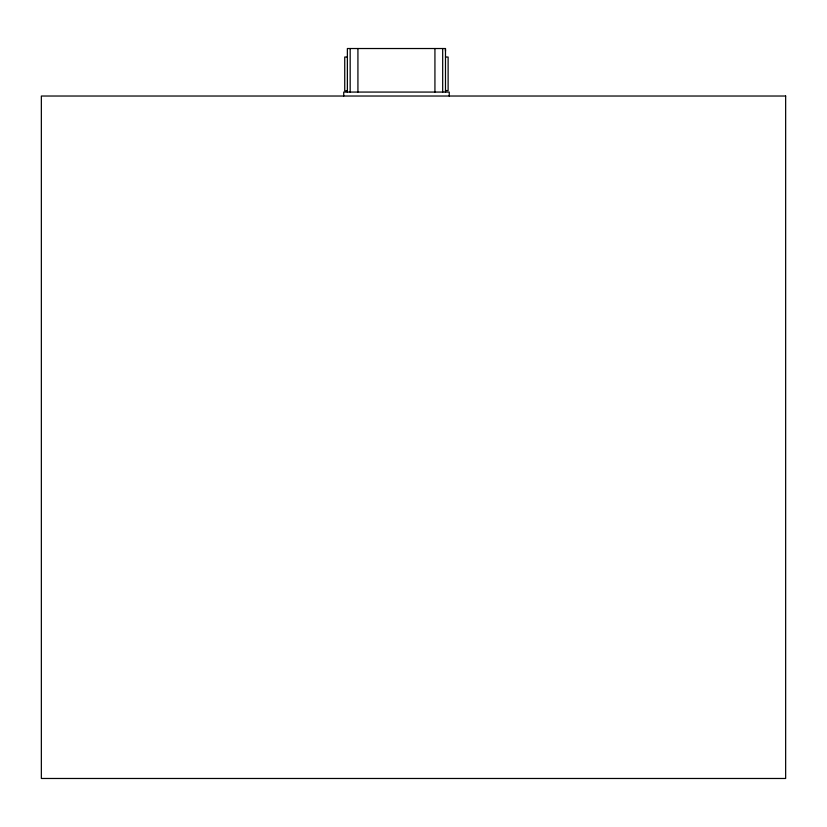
<?xml version="1.0" encoding="UTF-8"?>
<svg xmlns="http://www.w3.org/2000/svg" width="827" height="827" viewBox="0 0 827 827"><rect width="100%" height="100%" fill="white"/><g stroke="black" fill="none" stroke-linecap="round" stroke-linejoin="round"><path stroke-width="1.24" d="M445.484 51.16L445.433 48.524M347.371 57.032L344.735 57.032L344.735 90.856L347.371 90.856M445.484 57.032L448.12 57.032L448.12 90.567L445.484 90.567M449.247 96.025L449.247 92.066L343.722 92.066L343.722 96.025M445.484 92.179L445.484 48.524L347.371 48.524L347.371 92.179M442.683 48.524L442.683 92.179M434.93 48.524L434.93 92.066M357.926 48.524L357.926 92.066M350.172 48.524L350.172 92.179M785.65 96.025L41.35 96.025L41.35 778.476L785.65 778.476L785.65 96.025"/></g></svg>
